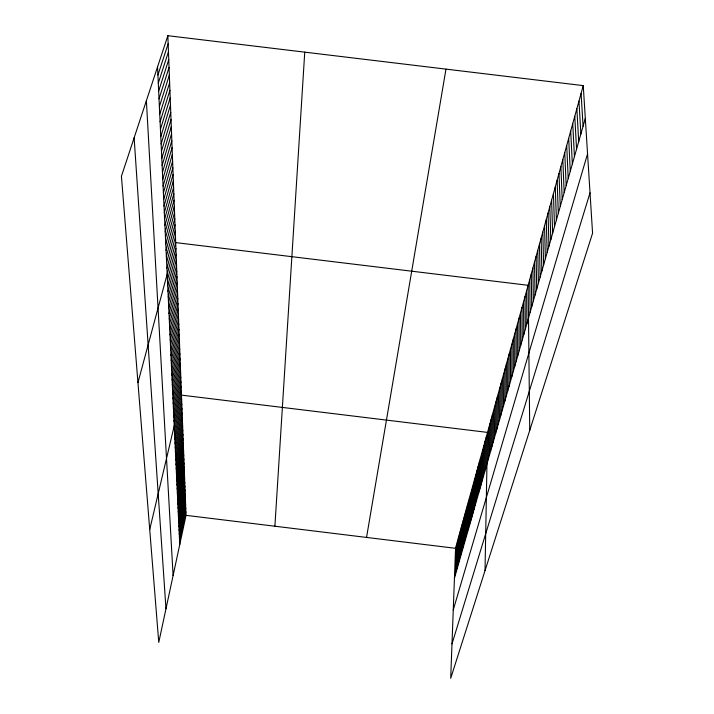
<?xml version="1.0" encoding="UTF-8"?>
<svg xmlns="http://www.w3.org/2000/svg" width="714" height="714" viewBox="0 0 714 714"><rect width="100%" height="100%" fill="white"/><g stroke="black" fill="none" stroke-linecap="round" stroke-linejoin="round"><path stroke-width="1.07" d="M513.295 371.441L513.304 339.052M510.43 381.499L510.51 349.182M511.849 376.492L511.902 344.139M507.618 391.37L507.761 359.133M509.02 386.452L509.127 354.18M504.869 401.045L505.066 368.888M506.235 396.225L506.413 364.033M503.504 405.811L503.745 373.699M500.835 415.218L501.121 383.195M502.165 410.541L502.424 378.465M498.202 424.446L498.55 392.504M499.514 419.859L499.836 387.872M495.623 433.505L496.025 401.652M496.908 428.998L497.283 397.1M493.097 442.394L493.552 410.639M494.356 437.977L494.784 406.168M490.607 451.132L491.116 419.466M491.848 446.786L492.33 415.075M488.171 459.7L488.724 428.132M489.385 455.434L489.911 423.813M484.52 472.525L485.145 441.109M485.743 468.25L486.332 436.781M485.029 570.611L487.537 432.407L181.472 395.128L149.717 529.565M482.12 480.968L482.78 449.65M483.316 476.765L483.958 445.393M479.763 489.26L480.468 458.04M480.933 485.127L481.62 453.863M477.443 497.399L478.193 466.287M478.594 493.347L479.326 462.181M474.042 509.341L474.855 478.389M475.167 505.396L475.961 474.391M476.3 501.415L477.068 470.356M471.829 517.123L472.677 486.279M472.936 513.25L473.757 482.352M468.571 528.556L469.473 497.872M469.651 524.781L470.535 494.043M470.731 520.97L471.597 490.179M465.403 539.695L466.358 509.18M466.456 536.018L467.384 505.441M467.509 532.305L468.429 501.674M462.315 550.556L463.315 520.203M463.332 546.969L464.323 516.561M464.368 543.345L465.332 512.884M459.298 561.15L460.343 530.957M460.298 557.652L461.324 527.405M461.298 554.118L462.315 523.817M456.362 571.477L457.451 541.462M457.335 568.067L458.406 537.99M458.308 564.622L459.37 534.491M583.24 85.618L455.559 548.316L450.704 678.3L592.575 233.201L583.24 85.618L167.852 35.7L121.425 176.269L158.758 642.413L186.024 515.347L167.852 35.7M455.398 574.868L456.496 544.898M274.899 526.218L304.753 52.149M366.541 537.428L445.982 69.124M179.428 537.571L185.756 508.225M179.589 541.096L185.89 511.804M178.928 526.834L185.345 497.337M179.098 530.44L185.488 500.996M179.259 534.018L185.622 504.628M178.411 515.829L184.926 486.18M178.589 519.524L185.069 489.929M178.759 523.192L185.203 493.651M177.893 504.539L184.489 474.748M178.063 508.332L184.631 478.594M178.241 512.099L184.783 482.405M177.536 496.855L184.194 466.965M177.715 500.71L184.346 470.874M176.983 485.074L183.739 455.041M177.17 489.036L183.891 459.048M177.349 492.963L184.042 463.02M176.608 477.05L183.436 446.919M176.795 481.075L183.587 450.998M176.233 468.884L183.123 438.664M176.42 472.98L183.275 442.814M175.653 456.362L182.641 425.999M175.849 460.575L182.802 430.256M176.037 464.743L182.963 434.478M175.251 447.83L182.311 417.378M175.448 452.114L182.481 421.706M174.85 439.137L181.981 408.595M175.055 443.501L182.15 413.004M174.439 430.283L181.642 399.661M174.644 434.728L181.811 404.151M174.02 421.403L181.302 390.692M173.609 412.496L180.963 381.704M173.814 416.967L181.133 386.22M173.19 403.419L180.615 372.556M173.404 407.98L180.794 377.153M172.761 394.182L180.267 363.239M172.975 398.823L180.437 367.924M172.538 389.496L180.08 358.517M172.101 380L179.723 348.95M172.324 384.775L179.901 353.76M171.646 370.316L179.348 339.204M171.878 375.18L179.535 344.094M171.19 360.454L178.973 329.27M171.422 365.407L179.16 334.259M170.958 355.447L178.786 324.236M170.485 345.299L178.393 314.017M170.726 350.396L178.589 319.149M170.244 340.15L178.197 308.841M169.762 329.698L177.804 298.336M170.003 334.946L178 303.611M169.513 324.397L177.599 292.999M169.013 313.624L177.188 282.182M169.263 319.033L177.393 287.617M168.754 308.162L176.983 276.693M168.504 302.647L176.769 271.159M167.977 291.437L176.349 259.905M168.245 297.069L176.563 265.563M167.719 285.752L176.126 254.202M167.451 279.995L175.912 248.436M166.906 268.321L175.465 236.727M137.954 382.633L175.689 242.608L528.137 285.297L529.743 430.337M166.63 262.395L175.242 230.783M166.353 256.406L175.019 224.776M166.067 250.346L174.787 218.716M165.782 244.233L174.555 212.585M165.496 238.048L174.314 206.391M165.211 231.8L174.082 200.134M164.613 219.091L173.6 187.425M164.916 225.481L173.841 193.815M164.318 212.638L173.35 180.963M454.443 578.224L585.31 118.39M164.015 206.105L173.109 174.439M163.702 199.509L172.859 167.844M163.399 192.834L172.601 161.177M163.078 186.086L172.351 154.438M453.256 609.917L587.551 153.867M162.765 179.268L172.092 147.619M162.444 172.369L171.833 140.729M162.123 165.389L171.565 133.768M161.792 158.338L171.298 126.726M161.462 151.198L171.03 119.604M161.123 143.978L170.753 112.41M451.989 643.912L590.014 192.825M160.784 136.677L170.476 105.128M160.436 129.288L170.2 97.764M160.097 121.808L169.923 90.312M159.74 114.249L169.637 82.779M159.383 106.591L169.343 75.157M159.026 98.844L169.048 67.455M158.66 91.008L168.754 59.655M158.294 83.074L168.459 51.765M157.919 75.041L168.156 43.777M186.024 515.347L455.559 548.316M134.125 137.811L165.969 608.801M581.089 93.418L583.079 126.217M578.956 101.129L580.884 133.955M576.858 108.742L578.706 141.595M146.379 100.71L173.1 575.564M574.779 116.266L576.555 149.146M572.726 123.709L574.431 156.607M570.7 131.064L572.333 163.979M568.692 138.338L570.263 171.262M566.702 145.522L568.21 178.464M157.544 66.92L179.749 544.586M564.747 152.635L566.184 185.578M562.802 159.659L564.185 192.619M560.892 166.612L562.204 199.572M558.991 173.475L560.249 206.444M557.116 180.276L558.312 213.236M555.26 186.997L556.402 219.957M553.43 193.646L554.51 226.606M551.61 200.215L552.645 233.175M549.816 206.721L550.789 239.672M548.04 213.156L548.968 246.098M546.29 219.519L547.156 252.453M544.55 225.82L545.371 258.736M542.827 232.05L543.595 264.948M541.132 238.217L541.846 271.097M539.445 244.313L540.114 277.184M537.776 250.355L538.401 283.199M536.134 256.326L536.705 289.161M534.5 262.243L535.036 295.052M532.885 268.089L533.376 300.88M531.287 273.881L531.734 306.645M529.708 279.62L530.109 312.357M526.584 290.91L526.905 323.594M525.049 296.471L525.334 329.127M523.532 301.977L523.773 334.607M522.023 307.431L522.229 340.025M520.542 312.83L520.702 345.397M519.06 318.176L519.194 350.708M517.605 323.469L517.695 355.965M516.16 328.717L516.213 361.177M514.723 333.902L514.74 366.336"/></g></svg>
